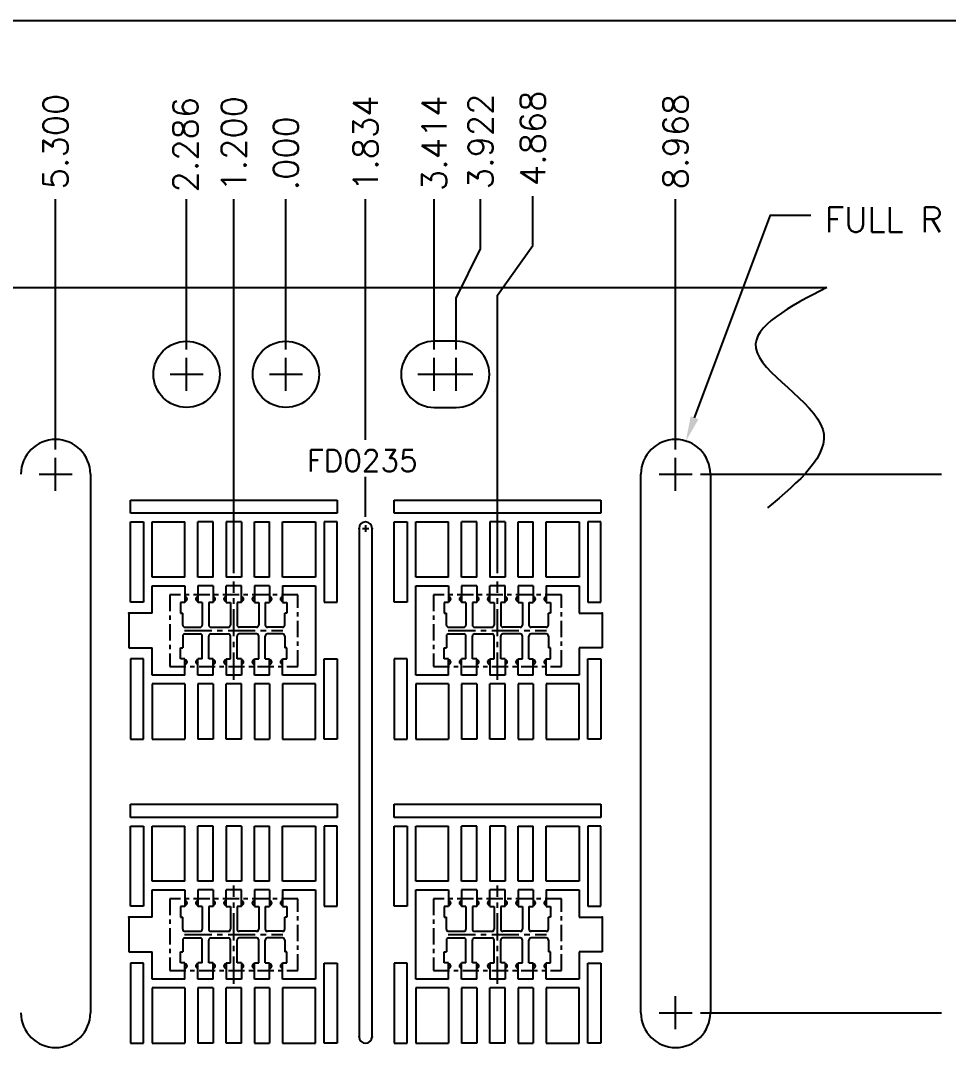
# Model space of a CAD drawing. Extents: x 289 to 470, y -62 to 34.
# Drawn here: x 310.62 to 331.96, y 9.58 to 33.59 of the extents above; entities that cross this region are included whole.
import ezdxf
from ezdxf.enums import TextEntityAlignment as Align

# ---------------------------------------------------------------- set-up
doc = ezdxf.new("R2010")
doc.units = 0
doc.header["$LTSCALE"] = 0.5
doc.header["$MEASUREMENT"] = 0
doc.linetypes.add('CENTER', pattern=[2, 1.25, -0.25, 0.25, -0.25])
doc.linetypes.add('CENTER2', pattern=[1.125, 0.75, -0.125, 0.125, -0.125])
doc.layers.get('Defpoints').update_dxf_attribs({"linetype": 'CONTINUOUS'})
doc.layers.add('1', color=7, linetype='CONTINUOUS')
doc.layers.add('1D', color=4, linetype='CONTINUOUS')
doc.styles.add('RS', font='romans.shx')
doc.styles.add('SIMPLEX', font='SIMPLEX')

msp = doc.modelspace()

# ---------------------------------------------------------------- linework, layer by layer
at = {"layer": '1', "linetype": 'Continuous'}
for p, q in [((320.644, 26.22), (320.136, 26.22)), ((320.136, 24.696), (320.644, 24.696)), ((312.222, 23.158), (312.222, 10.758)), ((324.89, 10.758), (324.89, 23.158)), ((326.49, 23.158), (326.49, 10.758)), ((318.406, 21.908), (318.406, 10.208)), ((318.706, 10.208), (318.706, 21.908))]:
    msp.add_line(p, q, dxfattribs=at)
at = {"layer": '1'}
for p, q in [((313.142, 22.558), (317.902, 22.558)), ((313.142, 22.258), (313.142, 22.558)), ((317.902, 22.558), (317.902, 22.258)), ((319.21, 22.558), (323.97, 22.558)), ((319.21, 22.258), (319.21, 22.558)), ((323.97, 22.558), (323.97, 22.258)), ((317.902, 22.258), (313.142, 22.258)), ((323.97, 22.258), (319.21, 22.258)), ((313.142, 20.212), (313.142, 22.058)), ((313.142, 22.058), (313.442, 22.058)), ((313.442, 22.058), (313.442, 20.212)), ((313.642, 22.058), (314.397, 22.058)), ((313.642, 20.786), (313.642, 22.058)), ((314.397, 20.786), (314.397, 22.058)), ((314.697, 20.786), (314.697, 22.058)), ((315.047, 22.058), (314.697, 22.058)), ((315.047, 20.786), (315.047, 22.058)), ((315.347, 22.058), (315.347, 20.786)), ((315.697, 22.058), (315.347, 22.058)), ((315.697, 22.058), (315.697, 20.786)), ((315.997, 20.786), (315.997, 22.058)), ((316.347, 20.786), (316.347, 22.058)), ((316.647, 20.786), (316.647, 22.058)), ((316.647, 22.058), (317.402, 22.058)), ((317.402, 22.058), (317.402, 20.786)), ((317.602, 22.058), (317.602, 20.212)), ((317.902, 22.058), (317.602, 22.058)), ((317.902, 20.212), (317.902, 22.058)), ((319.21, 20.212), (319.21, 22.058)), ((319.21, 22.058), (319.51, 22.058)), ((319.51, 22.058), (319.51, 20.212)), ((319.71, 22.058), (320.465, 22.058)), ((319.71, 20.786), (319.71, 22.058)), ((320.465, 20.786), (320.465, 22.058)), ((320.765, 20.786), (320.765, 22.058)), ((321.115, 22.058), (320.765, 22.058)), ((321.115, 20.786), (321.115, 22.058)), ((321.415, 22.058), (321.415, 20.786)), ((321.765, 22.058), (321.415, 22.058)), ((321.765, 22.058), (321.765, 20.786)), ((322.065, 20.786), (322.065, 22.058)), ((322.415, 20.786), (322.415, 22.058)), ((322.715, 20.786), (322.715, 22.058)), ((322.715, 22.058), (323.47, 22.058)), ((323.47, 22.058), (323.47, 20.786)), ((323.67, 22.058), (323.67, 20.212)), ((323.97, 22.058), (323.67, 22.058)), ((323.97, 20.212), (323.97, 22.058)), ((314.397, 20.786), (313.642, 20.786)), ((315.047, 20.786), (314.697, 20.786)), ((316.347, 20.786), (315.997, 20.786)), ((317.402, 20.786), (316.647, 20.786)), ((320.465, 20.786), (319.71, 20.786)), ((321.115, 20.786), (320.765, 20.786)), ((322.415, 20.786), (322.065, 20.786)), ((323.47, 20.786), (322.715, 20.786)), ((313.642, 20.586), (314.397, 20.586)), ((313.642, 19.958), (313.642, 20.586)), ((314.397, 20.586), (314.397, 20.205)), ((315.047, 20.586), (314.697, 20.586)), ((314.697, 20.586), (314.697, 20.205)), ((315.047, 20.586), (315.047, 20.205)), ((315.697, 20.586), (315.347, 20.586)), ((315.347, 20.205), (315.347, 20.586)), ((315.697, 20.205), (315.697, 20.586)), ((316.347, 20.586), (315.997, 20.586)), ((315.997, 20.586), (315.997, 20.205)), ((316.347, 20.586), (316.347, 20.205)), ((316.647, 20.586), (317.402, 20.586)), ((316.647, 20.586), (316.647, 20.205)), ((317.402, 20.586), (317.402, 18.53)), ((319.71, 18.53), (319.71, 20.586)), ((319.71, 20.586), (320.465, 20.586)), ((320.465, 20.586), (320.465, 20.205)), ((321.115, 20.586), (320.765, 20.586)), ((320.765, 20.586), (320.765, 20.205)), ((321.115, 20.586), (321.115, 20.205)), ((321.415, 20.205), (321.415, 20.586)), ((321.765, 20.586), (321.415, 20.586)), ((321.765, 20.205), (321.765, 20.586)), ((322.415, 20.586), (322.065, 20.586)), ((322.065, 20.586), (322.065, 20.205)), ((322.415, 20.586), (322.415, 20.205)), ((322.715, 20.586), (323.47, 20.586)), ((322.715, 20.586), (322.715, 20.205)), ((323.47, 20.586), (323.47, 19.958)), ((313.442, 20.212), (313.142, 20.212)), ((314.397, 20.205), (314.298, 20.205)), ((314.298, 20.205), (314.298, 19.958)), ((314.796, 20.205), (314.697, 20.205)), ((314.796, 20.205), (314.796, 19.684)), ((315.047, 20.205), (314.948, 20.205)), ((314.948, 20.205), (314.948, 19.684)), ((315.347, 20.205), (315.446, 20.205)), ((315.446, 20.205), (315.446, 19.733)), ((315.446, 20.205), (315.446, 19.684)), ((315.697, 20.205), (315.598, 20.205)), ((315.598, 20.205), (315.598, 19.684)), ((315.598, 20.205), (315.598, 19.684)), ((315.997, 20.205), (316.096, 20.205)), ((316.096, 20.205), (316.096, 19.684)), ((316.248, 20.205), (316.347, 20.205)), ((316.248, 20.205), (316.248, 19.684)), ((316.647, 20.205), (316.746, 20.205)), ((316.746, 20.205), (316.746, 19.958)), ((317.602, 20.212), (317.902, 20.212)), ((319.51, 20.212), (319.21, 20.212)), ((320.465, 20.205), (320.366, 20.205)), ((320.366, 20.205), (320.366, 19.958)), ((320.864, 20.205), (320.765, 20.205)), ((320.864, 20.205), (320.864, 19.684)), ((321.115, 20.205), (321.016, 20.205)), ((321.016, 20.205), (321.016, 19.684)), ((321.415, 20.205), (321.514, 20.205)), ((321.514, 20.205), (321.514, 19.733)), ((321.514, 20.205), (321.514, 19.684)), ((321.765, 20.205), (321.666, 20.205)), ((321.666, 20.205), (321.666, 19.684)), ((321.666, 20.205), (321.666, 19.684)), ((322.065, 20.205), (322.164, 20.205)), ((322.164, 20.205), (322.164, 19.684)), ((322.316, 20.205), (322.415, 20.205)), ((322.316, 20.205), (322.316, 19.684)), ((322.715, 20.205), (322.814, 20.205)), ((322.814, 20.205), (322.814, 19.958)), ((323.67, 20.212), (323.97, 20.212)), ((313.108, 19.958), (313.108, 19.158)), ((313.642, 19.958), (313.108, 19.958)), ((314.298, 19.958), (314.347, 19.958)), ((314.347, 19.684), (314.347, 19.958)), ((316.746, 19.958), (316.697, 19.958)), ((316.697, 19.684), (316.697, 19.958)), ((320.366, 19.958), (320.415, 19.958)), ((320.415, 19.684), (320.415, 19.958)), ((322.814, 19.958), (322.765, 19.958)), ((322.765, 19.684), (322.765, 19.958)), ((323.47, 19.958), (324.004, 19.958)), ((324.004, 19.958), (324.004, 19.158)), ((314.397, 19.634), (314.746, 19.634)), ((314.397, 19.482), (314.746, 19.482)), ((314.998, 19.634), (315.396, 19.634)), ((314.998, 19.482), (315.396, 19.482)), ((316.046, 19.634), (315.648, 19.634)), ((316.046, 19.482), (315.648, 19.482)), ((316.647, 19.634), (316.298, 19.634)), ((316.647, 19.482), (316.298, 19.482)), ((320.465, 19.634), (320.814, 19.634)), ((320.465, 19.482), (320.814, 19.482)), ((321.066, 19.634), (321.464, 19.634)), ((321.066, 19.482), (321.464, 19.482)), ((322.114, 19.634), (321.716, 19.634)), ((322.114, 19.482), (321.716, 19.482)), ((322.715, 19.634), (322.366, 19.634)), ((322.715, 19.482), (322.366, 19.482)), ((314.347, 19.432), (314.347, 19.158)), ((314.796, 18.911), (314.796, 19.432)), ((314.948, 18.911), (314.948, 19.432)), ((315.446, 18.911), (315.446, 19.432)), ((315.446, 18.911), (315.446, 19.432)), ((315.598, 18.911), (315.598, 19.432)), ((315.598, 18.911), (315.598, 19.382)), ((316.096, 18.911), (316.096, 19.432)), ((316.248, 18.911), (316.248, 19.432)), ((316.697, 19.432), (316.697, 19.158)), ((320.415, 19.432), (320.415, 19.158)), ((320.864, 18.911), (320.864, 19.432)), ((321.016, 18.911), (321.016, 19.432)), ((321.514, 18.911), (321.514, 19.432)), ((321.514, 18.911), (321.514, 19.432)), ((321.666, 18.911), (321.666, 19.432)), ((321.666, 18.911), (321.666, 19.382)), ((322.164, 18.911), (322.164, 19.432)), ((322.316, 18.911), (322.316, 19.432)), ((322.765, 19.432), (322.765, 19.158)), ((313.108, 19.158), (313.642, 19.158)), ((313.642, 18.53), (313.642, 19.158)), ((314.298, 18.911), (314.298, 19.158)), ((314.298, 19.158), (314.347, 19.158)), ((316.746, 19.158), (316.697, 19.158)), ((316.746, 18.911), (316.746, 19.158)), ((320.366, 18.911), (320.366, 19.158)), ((320.366, 19.158), (320.415, 19.158)), ((322.814, 19.158), (322.765, 19.158)), ((322.814, 18.911), (322.814, 19.158)), ((324.004, 19.158), (323.47, 19.158)), ((323.47, 19.158), (323.47, 18.53)), ((313.142, 18.904), (313.142, 17.058)), ((313.442, 18.904), (313.142, 18.904)), ((313.442, 17.058), (313.442, 18.904)), ((314.397, 18.911), (314.298, 18.911)), ((314.397, 18.53), (314.397, 18.911)), ((314.697, 18.53), (314.697, 18.911)), ((314.796, 18.911), (314.697, 18.911)), ((315.047, 18.911), (314.948, 18.911)), ((315.047, 18.53), (315.047, 18.911)), ((315.347, 18.911), (315.347, 18.53)), ((315.347, 18.911), (315.446, 18.911)), ((315.697, 18.911), (315.598, 18.911)), ((315.697, 18.911), (315.697, 18.53)), ((315.997, 18.53), (315.997, 18.911)), ((315.997, 18.911), (316.096, 18.911)), ((316.248, 18.911), (316.347, 18.911)), ((316.347, 18.53), (316.347, 18.911)), ((316.647, 18.53), (316.647, 18.911)), ((316.647, 18.911), (316.746, 18.911)), ((317.602, 17.058), (317.602, 18.904)), ((317.602, 18.904), (317.902, 18.904)), ((317.902, 18.904), (317.902, 17.058)), ((319.21, 18.904), (319.21, 17.058)), ((319.51, 18.904), (319.21, 18.904)), ((319.51, 17.058), (319.51, 18.904)), ((320.465, 18.911), (320.366, 18.911)), ((320.465, 18.53), (320.465, 18.911)), ((320.765, 18.53), (320.765, 18.911)), ((320.864, 18.911), (320.765, 18.911)), ((321.115, 18.911), (321.016, 18.911)), ((321.115, 18.53), (321.115, 18.911)), ((321.415, 18.911), (321.415, 18.53)), ((321.415, 18.911), (321.514, 18.911)), ((321.765, 18.911), (321.666, 18.911)), ((321.765, 18.911), (321.765, 18.53)), ((322.065, 18.53), (322.065, 18.911)), ((322.065, 18.911), (322.164, 18.911)), ((322.316, 18.911), (322.415, 18.911)), ((322.415, 18.53), (322.415, 18.911)), ((322.715, 18.53), (322.715, 18.911)), ((322.715, 18.911), (322.814, 18.911)), ((323.67, 17.058), (323.67, 18.904)), ((323.67, 18.904), (323.97, 18.904)), ((323.97, 18.904), (323.97, 17.058)), ((314.397, 18.53), (313.642, 18.53)), ((315.047, 18.53), (314.697, 18.53)), ((315.697, 18.53), (315.347, 18.53)), ((316.347, 18.53), (315.997, 18.53)), ((317.402, 18.53), (316.647, 18.53)), ((320.465, 18.53), (319.71, 18.53)), ((321.115, 18.53), (320.765, 18.53)), ((321.765, 18.53), (321.415, 18.53)), ((322.415, 18.53), (322.065, 18.53)), ((323.47, 18.53), (322.715, 18.53)), ((314.397, 18.33), (313.642, 18.33)), ((313.642, 18.33), (313.642, 17.058)), ((314.397, 18.33), (314.397, 17.058)), ((314.697, 18.33), (314.697, 17.058)), ((315.047, 18.33), (314.697, 18.33)), ((315.047, 18.33), (315.047, 17.058)), ((315.347, 17.058), (315.347, 18.33)), ((315.697, 17.058), (315.697, 18.33)), ((315.997, 18.33), (315.997, 17.058)), ((316.347, 18.33), (315.997, 18.33)), ((316.347, 18.33), (316.347, 17.058)), ((316.647, 18.33), (316.647, 17.058)), ((317.402, 18.33), (316.647, 18.33)), ((317.402, 17.058), (317.402, 18.33)), ((320.465, 18.33), (319.71, 18.33)), ((319.71, 18.33), (319.71, 17.058)), ((320.465, 18.33), (320.465, 17.058)), ((320.765, 18.33), (320.765, 17.058)), ((321.115, 18.33), (320.765, 18.33)), ((321.115, 18.33), (321.115, 17.058)), ((321.415, 17.058), (321.415, 18.33)), ((321.765, 17.058), (321.765, 18.33)), ((322.065, 18.33), (322.065, 17.058)), ((322.415, 18.33), (322.065, 18.33)), ((322.415, 18.33), (322.415, 17.058)), ((322.715, 18.33), (322.715, 17.058)), ((323.47, 18.33), (322.715, 18.33)), ((323.47, 17.058), (323.47, 18.33)), ((313.142, 17.058), (313.442, 17.058)), ((313.642, 17.058), (314.397, 17.058)), ((315.047, 17.058), (314.697, 17.058)), ((315.697, 17.058), (315.347, 17.058)), ((316.647, 17.058), (317.402, 17.058)), ((317.902, 17.058), (317.602, 17.058)), ((319.21, 17.058), (319.51, 17.058)), ((319.71, 17.058), (320.465, 17.058)), ((321.115, 17.058), (320.765, 17.058)), ((321.765, 17.058), (321.415, 17.058)), ((322.715, 17.058), (323.47, 17.058)), ((323.97, 17.058), (323.67, 17.058)), ((313.142, 15.558), (317.902, 15.558)), ((313.142, 15.258), (313.142, 15.558)), ((317.902, 15.558), (317.902, 15.258)), ((319.21, 15.558), (323.97, 15.558)), ((319.21, 15.258), (319.21, 15.558)), ((323.97, 15.558), (323.97, 15.258)), ((317.902, 15.258), (313.142, 15.258)), ((323.97, 15.258), (319.21, 15.258)), ((313.142, 13.212), (313.142, 15.058)), ((313.142, 15.058), (313.442, 15.058)), ((313.442, 15.058), (313.442, 13.212)), ((313.642, 15.058), (314.397, 15.058)), ((313.642, 13.786), (313.642, 15.058)), ((314.397, 13.786), (314.397, 15.058)), ((314.697, 13.786), (314.697, 15.058)), ((315.047, 15.058), (314.697, 15.058)), ((315.047, 13.786), (315.047, 15.058)), ((315.347, 15.058), (315.347, 13.786)), ((315.697, 15.058), (315.347, 15.058)), ((315.697, 15.058), (315.697, 13.786)), ((315.997, 13.786), (315.997, 15.058)), ((316.347, 13.786), (316.347, 15.058)), ((316.647, 13.786), (316.647, 15.058)), ((316.647, 15.058), (317.402, 15.058)), ((317.402, 15.058), (317.402, 13.786)), ((317.902, 15.058), (317.602, 15.058)), ((317.602, 15.058), (317.602, 13.212)), ((317.902, 13.212), (317.902, 15.058)), ((319.21, 13.212), (319.21, 15.058)), ((319.21, 15.058), (319.51, 15.058)), ((319.51, 15.058), (319.51, 13.212)), ((319.71, 15.058), (320.465, 15.058)), ((319.71, 13.786), (319.71, 15.058)), ((320.465, 13.786), (320.465, 15.058)), ((320.765, 13.786), (320.765, 15.058)), ((321.115, 15.058), (320.765, 15.058)), ((321.115, 13.786), (321.115, 15.058)), ((321.415, 15.058), (321.415, 13.786)), ((321.765, 15.058), (321.415, 15.058)), ((321.765, 15.058), (321.765, 13.786)), ((322.065, 13.786), (322.065, 15.058)), ((322.415, 13.786), (322.415, 15.058)), ((322.715, 13.786), (322.715, 15.058)), ((322.715, 15.058), (323.47, 15.058)), ((323.47, 15.058), (323.47, 13.786)), ((323.97, 15.058), (323.67, 15.058)), ((323.67, 15.058), (323.67, 13.212)), ((323.97, 13.212), (323.97, 15.058)), ((314.397, 13.786), (313.642, 13.786)), ((315.047, 13.786), (314.697, 13.786)), ((316.347, 13.786), (315.997, 13.786)), ((317.402, 13.786), (316.647, 13.786)), ((320.465, 13.786), (319.71, 13.786)), ((321.115, 13.786), (320.765, 13.786)), ((322.415, 13.786), (322.065, 13.786)), ((323.47, 13.786), (322.715, 13.786)), ((313.642, 13.586), (314.397, 13.586)), ((313.642, 12.958), (313.642, 13.586)), ((314.397, 13.586), (314.397, 13.205)), ((315.047, 13.586), (314.697, 13.586)), ((314.697, 13.586), (314.697, 13.205)), ((315.047, 13.586), (315.047, 13.205)), ((315.697, 13.586), (315.347, 13.586)), ((315.347, 13.205), (315.347, 13.586)), ((315.697, 13.205), (315.697, 13.586)), ((316.347, 13.586), (315.997, 13.586)), ((315.997, 13.586), (315.997, 13.205)), ((316.347, 13.586), (316.347, 13.205)), ((316.647, 13.586), (317.402, 13.586)), ((316.647, 13.586), (316.647, 13.205)), ((317.402, 13.586), (317.402, 11.53)), ((319.71, 13.586), (320.465, 13.586)), ((319.71, 11.53), (319.71, 13.586)), ((320.465, 13.586), (320.465, 13.205)), ((321.115, 13.586), (320.765, 13.586)), ((320.765, 13.586), (320.765, 13.205)), ((321.115, 13.586), (321.115, 13.205)), ((321.765, 13.586), (321.415, 13.586)), ((321.415, 13.205), (321.415, 13.586)), ((321.765, 13.205), (321.765, 13.586)), ((322.415, 13.586), (322.065, 13.586)), ((322.065, 13.586), (322.065, 13.205)), ((322.415, 13.586), (322.415, 13.205)), ((322.715, 13.586), (323.47, 13.586)), ((322.715, 13.586), (322.715, 13.205)), ((323.47, 13.586), (323.47, 12.958)), ((313.442, 13.212), (313.142, 13.212)), ((317.602, 13.212), (317.902, 13.212)), ((319.51, 13.212), (319.21, 13.212)), ((323.67, 13.212), (323.97, 13.212)), ((314.397, 13.205), (314.298, 13.205)), ((314.298, 13.205), (314.298, 12.958)), ((314.796, 13.205), (314.697, 13.205)), ((314.796, 13.205), (314.796, 12.684)), ((315.047, 13.205), (314.948, 13.205)), ((314.948, 13.205), (314.948, 12.684)), ((315.347, 13.205), (315.446, 13.205)), ((315.446, 13.205), (315.446, 12.733)), ((315.446, 13.205), (315.446, 12.684)), ((315.697, 13.205), (315.598, 13.205)), ((315.598, 13.205), (315.598, 12.684)), ((315.598, 13.205), (315.598, 12.684)), ((315.997, 13.205), (316.096, 13.205)), ((316.096, 13.205), (316.096, 12.684)), ((316.248, 13.205), (316.347, 13.205)), ((316.248, 13.205), (316.248, 12.684)), ((316.647, 13.205), (316.746, 13.205)), ((316.746, 13.205), (316.746, 12.958)), ((320.465, 13.205), (320.366, 13.205)), ((320.366, 13.205), (320.366, 12.958)), ((320.864, 13.205), (320.765, 13.205)), ((320.864, 13.205), (320.864, 12.684)), ((321.115, 13.205), (321.016, 13.205)), ((321.016, 13.205), (321.016, 12.684)), ((321.415, 13.205), (321.514, 13.205)), ((321.514, 13.205), (321.514, 12.733)), ((321.514, 13.205), (321.514, 12.684)), ((321.765, 13.205), (321.666, 13.205)), ((321.666, 13.205), (321.666, 12.684)), ((321.666, 13.205), (321.666, 12.684)), ((322.065, 13.205), (322.164, 13.205)), ((322.164, 13.205), (322.164, 12.684)), ((322.316, 13.205), (322.415, 13.205)), ((322.316, 13.205), (322.316, 12.684)), ((322.715, 13.205), (322.814, 13.205)), ((322.814, 13.205), (322.814, 12.958)), ((313.108, 12.958), (313.108, 12.158)), ((313.642, 12.958), (313.108, 12.958)), ((314.298, 12.958), (314.347, 12.958)), ((314.347, 12.684), (314.347, 12.958)), ((316.746, 12.958), (316.697, 12.958)), ((316.697, 12.684), (316.697, 12.958)), ((320.366, 12.958), (320.415, 12.958)), ((320.415, 12.684), (320.415, 12.958)), ((322.814, 12.958), (322.765, 12.958)), ((322.765, 12.684), (322.765, 12.958)), ((323.47, 12.958), (324.004, 12.958)), ((324.004, 12.958), (324.004, 12.158)), ((314.397, 12.634), (314.746, 12.634)), ((314.998, 12.634), (315.396, 12.634)), ((316.046, 12.634), (315.648, 12.634)), ((316.647, 12.634), (316.298, 12.634)), ((320.465, 12.634), (320.814, 12.634)), ((321.066, 12.634), (321.464, 12.634)), ((322.114, 12.634), (321.716, 12.634)), ((322.715, 12.634), (322.366, 12.634)), ((314.347, 12.432), (314.347, 12.158)), ((314.397, 12.482), (314.746, 12.482)), ((314.796, 11.911), (314.796, 12.432)), ((314.948, 11.911), (314.948, 12.432)), ((314.998, 12.482), (315.396, 12.482)), ((315.446, 11.911), (315.446, 12.432)), ((315.446, 11.911), (315.446, 12.432)), ((315.598, 11.911), (315.598, 12.432)), ((315.598, 11.911), (315.598, 12.382)), ((316.046, 12.482), (315.648, 12.482)), ((316.096, 11.911), (316.096, 12.432)), ((316.248, 11.911), (316.248, 12.432)), ((316.647, 12.482), (316.298, 12.482)), ((316.697, 12.432), (316.697, 12.158)), ((320.415, 12.432), (320.415, 12.158)), ((320.465, 12.482), (320.814, 12.482)), ((320.864, 11.911), (320.864, 12.432)), ((321.016, 11.911), (321.016, 12.432)), ((321.066, 12.482), (321.464, 12.482)), ((321.514, 11.911), (321.514, 12.432)), ((321.514, 11.911), (321.514, 12.432)), ((321.666, 11.911), (321.666, 12.432)), ((321.666, 11.911), (321.666, 12.382)), ((322.114, 12.482), (321.716, 12.482)), ((322.164, 11.911), (322.164, 12.432)), ((322.316, 11.911), (322.316, 12.432)), ((322.715, 12.482), (322.366, 12.482)), ((322.765, 12.432), (322.765, 12.158)), ((313.108, 12.158), (313.642, 12.158)), ((313.642, 11.53), (313.642, 12.158)), ((314.298, 11.911), (314.298, 12.158)), ((314.298, 12.158), (314.347, 12.158)), ((316.746, 12.158), (316.697, 12.158)), ((316.746, 11.911), (316.746, 12.158)), ((320.366, 11.911), (320.366, 12.158)), ((320.366, 12.158), (320.415, 12.158)), ((322.814, 12.158), (322.765, 12.158)), ((322.814, 11.911), (322.814, 12.158)), ((324.004, 12.158), (323.47, 12.158)), ((323.47, 12.158), (323.47, 11.53)), ((313.142, 11.904), (313.142, 10.058)), ((313.442, 11.904), (313.142, 11.904)), ((313.442, 10.058), (313.442, 11.904)), ((314.397, 11.911), (314.298, 11.911)), ((314.397, 11.53), (314.397, 11.911)), ((314.697, 11.53), (314.697, 11.911)), ((314.796, 11.911), (314.697, 11.911)), ((315.047, 11.911), (314.948, 11.911)), ((315.047, 11.53), (315.047, 11.911)), ((315.347, 11.911), (315.347, 11.53)), ((315.347, 11.911), (315.446, 11.911)), ((315.697, 11.911), (315.598, 11.911)), ((315.697, 11.911), (315.697, 11.53)), ((315.997, 11.53), (315.997, 11.911)), ((315.997, 11.911), (316.096, 11.911)), ((316.248, 11.911), (316.347, 11.911)), ((316.347, 11.53), (316.347, 11.911)), ((316.647, 11.53), (316.647, 11.911)), ((316.647, 11.911), (316.746, 11.911)), ((317.602, 11.904), (317.902, 11.904)), ((317.602, 10.058), (317.602, 11.904)), ((317.902, 11.904), (317.902, 10.058)), ((319.21, 11.904), (319.21, 10.058)), ((319.51, 11.904), (319.21, 11.904)), ((319.51, 10.058), (319.51, 11.904)), ((320.465, 11.911), (320.366, 11.911)), ((320.465, 11.53), (320.465, 11.911)), ((320.765, 11.53), (320.765, 11.911)), ((320.864, 11.911), (320.765, 11.911)), ((321.115, 11.911), (321.016, 11.911)), ((321.115, 11.53), (321.115, 11.911)), ((321.415, 11.911), (321.415, 11.53)), ((321.415, 11.911), (321.514, 11.911)), ((321.765, 11.911), (321.666, 11.911)), ((321.765, 11.911), (321.765, 11.53)), ((322.065, 11.53), (322.065, 11.911)), ((322.065, 11.911), (322.164, 11.911)), ((322.316, 11.911), (322.415, 11.911)), ((322.415, 11.53), (322.415, 11.911)), ((322.715, 11.53), (322.715, 11.911)), ((322.715, 11.911), (322.814, 11.911)), ((323.67, 11.904), (323.97, 11.904)), ((323.67, 10.058), (323.67, 11.904)), ((323.97, 11.904), (323.97, 10.058)), ((314.397, 11.53), (313.642, 11.53)), ((315.047, 11.53), (314.697, 11.53)), ((315.697, 11.53), (315.347, 11.53)), ((316.347, 11.53), (315.997, 11.53)), ((317.402, 11.53), (316.647, 11.53)), ((320.465, 11.53), (319.71, 11.53)), ((321.115, 11.53), (320.765, 11.53)), ((321.765, 11.53), (321.415, 11.53)), ((322.415, 11.53), (322.065, 11.53)), ((323.47, 11.53), (322.715, 11.53)), ((314.397, 11.33), (313.642, 11.33)), ((313.642, 11.33), (313.642, 10.058)), ((314.397, 11.33), (314.397, 10.058)), ((314.697, 11.33), (314.697, 10.058)), ((315.047, 11.33), (314.697, 11.33)), ((315.047, 11.33), (315.047, 10.058)), ((315.347, 10.058), (315.347, 11.33)), ((315.697, 10.058), (315.697, 11.33)), ((315.997, 11.33), (315.997, 10.058)), ((316.347, 11.33), (315.997, 11.33)), ((316.347, 11.33), (316.347, 10.058)), ((316.647, 11.33), (316.647, 10.058)), ((317.402, 11.33), (316.647, 11.33)), ((317.402, 10.058), (317.402, 11.33)), ((320.465, 11.33), (319.71, 11.33)), ((319.71, 11.33), (319.71, 10.058)), ((320.465, 11.33), (320.465, 10.058)), ((320.765, 11.33), (320.765, 10.058)), ((321.115, 11.33), (320.765, 11.33)), ((321.115, 11.33), (321.115, 10.058)), ((321.415, 10.058), (321.415, 11.33)), ((321.765, 10.058), (321.765, 11.33)), ((322.065, 11.33), (322.065, 10.058)), ((322.415, 11.33), (322.065, 11.33)), ((322.415, 11.33), (322.415, 10.058)), ((322.715, 11.33), (322.715, 10.058)), ((323.47, 11.33), (322.715, 11.33)), ((323.47, 10.058), (323.47, 11.33)), ((313.142, 10.058), (313.442, 10.058)), ((313.642, 10.058), (314.397, 10.058)), ((315.047, 10.058), (314.697, 10.058)), ((315.697, 10.058), (315.347, 10.058)), ((316.647, 10.058), (317.402, 10.058)), ((317.902, 10.058), (317.602, 10.058)), ((319.21, 10.058), (319.51, 10.058)), ((319.71, 10.058), (320.465, 10.058)), ((321.115, 10.058), (320.765, 10.058)), ((321.765, 10.058), (321.415, 10.058)), ((322.715, 10.058), (323.47, 10.058)), ((323.97, 10.058), (323.67, 10.058))]:
    msp.add_line(p, q, dxfattribs=at)
at = {"layer": '1', "linetype": 'Continuous'}
msp.add_lwpolyline([(304.288, -5.942), (304.288, -3.942, 0.414214), (304.438, -3.792), (304.438, 7.908, 0.414214), (304.288, 8.058), (304.288, 10.058, 0.414214), (304.438, 10.208), (304.438, 21.908, 0.414214), (304.288, 22.058), (304.288, 26.619), (304.61, 26.619, 0.57735), (304.72, 26.81), (304.454, 27.271, -0.414214), (304.491, 27.408), (304.577, 27.458), (329.169, 27.458)], format="xyb", dxfattribs=at)
at = {"layer": '1'}
for points in [[(315.997, 22.058), (316.347, 22.058)], [(322.065, 22.058), (322.415, 22.058)], [(315.697, 20.786), (315.347, 20.786)], [(321.765, 20.786), (321.415, 20.786)], [(315.697, 18.33), (315.347, 18.33)], [(321.765, 18.33), (321.415, 18.33)], [(315.997, 17.058), (316.347, 17.058)], [(322.065, 17.058), (322.415, 17.058)], [(315.997, 15.058), (316.347, 15.058)], [(322.065, 15.058), (322.415, 15.058)], [(315.697, 13.786), (315.347, 13.786)], [(321.765, 13.786), (321.415, 13.786)], [(315.697, 11.33), (315.347, 11.33)], [(321.765, 11.33), (321.415, 11.33)], [(315.997, 10.058), (316.347, 10.058)], [(322.065, 10.058), (322.415, 10.058)]]:
    msp.add_lwpolyline(points, dxfattribs=at)
at = {"layer": '1', "linetype": 'Continuous'}
for centre in [(314.436, 25.458), (316.722, 25.458)]:
    msp.add_circle(centre, 0.762, dxfattribs=at)
for centre, radius, start, end in [((320.136, 25.458), 0.762, 90, 270), ((320.644, 25.458), 0.762, 270, 90), ((311.422, 23.158), 0.8, 0, 180), ((325.69, 23.158), 0.8, 0, 180), ((318.556, 21.908), 0.15, 0, 180), ((311.422, 10.758), 0.8, 180, 0), ((325.69, 10.758), 0.8, 180, 0), ((318.556, 10.208), 0.15, 180, 0)]:
    msp.add_arc(centre, radius, start, end, dxfattribs=at)
at = {"layer": '1'}
for centre, start, end in [((314.397, 20.283), 270, 90), ((314.697, 20.283), 90, 270), ((315.047, 20.283), 270, 90), ((315.347, 20.283), 90, 270), ((315.697, 20.283), 270, 90), ((315.997, 20.283), 90, 270), ((316.347, 20.283), 270, 90), ((316.647, 20.283), 90, 270), ((320.465, 20.283), 270, 90), ((320.765, 20.283), 90, 270), ((321.115, 20.283), 270, 90), ((321.415, 20.283), 90, 270), ((321.765, 20.283), 270, 90), ((322.065, 20.283), 90, 270), ((322.415, 20.283), 270, 90), ((322.715, 20.283), 90, 270), ((314.397, 19.684), 180, 270), ((314.397, 19.432), 90, 180), ((314.746, 19.684), 270, 0), ((314.746, 19.432), 360, 90), ((314.998, 19.684), 180, 270), ((314.998, 19.432), 90, 180), ((315.396, 19.684), 270, 360), ((315.396, 19.432), 360, 90), ((315.648, 19.684), 180, 270), ((315.648, 19.432), 90, 180), ((316.046, 19.684), 270, 0), ((316.046, 19.432), 360, 90), ((316.298, 19.684), 180, 270), ((316.298, 19.432), 90, 180), ((316.647, 19.684), 270, 0), ((316.647, 19.432), 0, 90), ((320.465, 19.684), 180, 270), ((320.465, 19.432), 90, 180), ((320.814, 19.684), 270, 0), ((320.814, 19.432), 360, 90), ((321.066, 19.684), 180, 270), ((321.066, 19.432), 90, 180), ((321.464, 19.684), 270, 360), ((321.464, 19.432), 360, 90), ((321.716, 19.684), 180, 270), ((321.716, 19.432), 90, 180), ((322.114, 19.684), 270, 0), ((322.114, 19.432), 360, 90), ((322.366, 19.684), 180, 270), ((322.366, 19.432), 90, 180), ((322.715, 19.684), 270, 0), ((322.715, 19.432), 0, 90), ((314.397, 18.833), 270, 90), ((314.697, 18.833), 90, 270), ((315.047, 18.833), 270, 90), ((315.347, 18.833), 90, 270), ((315.697, 18.833), 270, 90), ((315.997, 18.833), 90, 270), ((316.347, 18.833), 270, 90), ((316.647, 18.833), 90, 270), ((320.465, 18.833), 270, 90), ((320.765, 18.833), 90, 270), ((321.115, 18.833), 270, 90), ((321.415, 18.833), 90, 270), ((321.765, 18.833), 270, 90), ((322.065, 18.833), 90, 270), ((322.415, 18.833), 270, 90), ((322.715, 18.833), 90, 270), ((314.397, 13.283), 270, 90), ((314.697, 13.283), 90, 270), ((315.047, 13.283), 270, 90), ((315.347, 13.283), 90, 270), ((315.697, 13.283), 270, 90), ((315.997, 13.283), 90, 270), ((316.347, 13.283), 270, 90), ((316.647, 13.283), 90, 270), ((320.465, 13.283), 270, 90), ((320.765, 13.283), 90, 270), ((321.115, 13.283), 270, 90), ((321.415, 13.283), 90, 270), ((321.765, 13.283), 270, 90), ((322.065, 13.283), 90, 270), ((322.415, 13.283), 270, 90), ((322.715, 13.283), 90, 270), ((314.397, 12.684), 180, 270), ((314.746, 12.684), 270, 0), ((314.998, 12.684), 180, 270), ((315.396, 12.684), 270, 360), ((315.648, 12.684), 180, 270), ((316.046, 12.684), 270, 0), ((316.298, 12.684), 180, 270), ((316.647, 12.684), 270, 0), ((320.465, 12.684), 180, 270), ((320.814, 12.684), 270, 0), ((321.066, 12.684), 180, 270), ((321.464, 12.684), 270, 360), ((321.716, 12.684), 180, 270), ((322.114, 12.684), 270, 0), ((322.366, 12.684), 180, 270), ((322.715, 12.684), 270, 0), ((314.397, 12.432), 90, 180), ((314.746, 12.432), 360, 90), ((314.998, 12.432), 90, 180), ((315.396, 12.432), 360, 90), ((315.648, 12.432), 90, 180), ((316.046, 12.432), 360, 90), ((316.298, 12.432), 90, 180), ((316.647, 12.432), 0, 90), ((320.465, 12.432), 90, 180), ((320.814, 12.432), 360, 90), ((321.066, 12.432), 90, 180), ((321.464, 12.432), 360, 90), ((321.716, 12.432), 90, 180), ((322.114, 12.432), 360, 90), ((322.366, 12.432), 90, 180), ((322.715, 12.432), 0, 90), ((314.397, 11.833), 270, 90), ((314.697, 11.833), 90, 270), ((315.047, 11.833), 270, 90), ((315.347, 11.833), 90, 270), ((315.697, 11.833), 270, 90), ((315.997, 11.833), 90, 270), ((316.347, 11.833), 270, 90), ((316.647, 11.833), 90, 270), ((320.465, 11.833), 270, 90), ((320.765, 11.833), 90, 270), ((321.115, 11.833), 270, 90), ((321.415, 11.833), 90, 270), ((321.765, 11.833), 270, 90), ((322.065, 11.833), 90, 270), ((322.415, 11.833), 270, 90), ((322.715, 11.833), 90, 270)]:
    msp.add_arc(centre, 0.05, start, end, dxfattribs=at)
at = {"layer": '1', "linetype": 'Continuous'}
for p in [(311.422, 27.458), (318.406, 21.908), (318.706, 21.908), (318.406, 10.208), (318.706, 10.208)]:
    msp.add_point(p, dxfattribs=at)
at = {"layer": '1'}
for p in [(313.109, 19.958), (313.109, 19.958), (324.004, 19.958), (324.004, 19.958), (313.109, 12.958), (313.109, 12.958), (324.004, 12.958), (324.004, 12.958)]:
    msp.add_point(p, dxfattribs=at)
at = {"layer": '1D', "color": 7}
msp.add_line((355.497, 33.595), (289.241, 33.595), dxfattribs=at)
at = {"layer": '1D'}
for p, q in [((322.405, 28.42), (322.405, 29.56)), ((311.422, 23.728), (311.422, 29.487)), ((314.436, 26.028), (314.436, 29.487)), ((315.522, 20.879), (315.522, 29.487)), ((316.722, 26.028), (316.722, 29.487)), ((318.556, 23.947), (318.556, 29.487)), ((320.136, 26.028), (320.136, 29.487)), ((321.203, 28.349), (321.203, 29.489)), ((325.69, 23.728), (325.69, 29.487)), ((320.644, 27.209), (321.203, 28.349)), ((321.59, 27.28), (322.405, 28.42)), ((320.644, 26.028), (320.644, 27.209)), ((321.59, 20.879), (321.59, 27.28)), ((314.436, 25.078), (314.436, 25.838)), ((316.722, 25.078), (316.722, 25.838)), ((320.136, 25.078), (320.136, 25.838)), ((320.644, 25.078), (320.644, 25.838)), ((314.056, 25.458), (314.816, 25.458)), ((316.342, 25.458), (317.102, 25.458)), ((319.756, 25.458), (320.516, 25.458)), ((320.264, 25.458), (321.024, 25.458)), ((311.422, 22.778), (311.422, 23.538)), ((325.69, 22.778), (325.69, 23.538)), ((311.042, 23.158), (311.802, 23.158)), ((318.556, 22.173), (318.556, 23.095)), ((325.31, 23.158), (326.07, 23.158)), ((326.26, 23.158), (331.81, 23.158)), ((325.69, 10.378), (325.69, 11.138)), ((325.31, 10.758), (326.07, 10.758)), ((326.26, 10.758), (331.81, 10.758))]:
    msp.add_line(p, q, dxfattribs=at)
at = {"layer": '1D', "linetype": 'Continuous'}
for p, q in [((318.481, 21.908), (318.631, 21.908)), ((318.556, 21.983), (318.556, 21.833))]:
    msp.add_line(p, q, dxfattribs=at)
at = {"layer": '1D', "linetype": 'CENTER'}
for p, q in [((315.522, 18.426), (315.522, 20.689)), ((321.59, 18.426), (321.59, 20.689)), ((314.391, 19.558), (316.654, 19.558)), ((320.459, 19.558), (322.722, 19.558)), ((315.522, 11.426), (315.522, 13.689)), ((321.59, 11.426), (321.59, 13.689)), ((314.391, 12.558), (316.654, 12.558)), ((320.459, 12.558), (322.722, 12.558))]:
    msp.add_line(p, q, dxfattribs=at)
at = {"layer": '1D'}
msp.add_lwpolyline([(326.127, 24.456), (327.872, 29.122), (328.8, 29.122)], dxfattribs=at)
at = {"layer": '1D', "color": 2, "linetype": 'CENTER2'}
for points in [[(314.047, 18.733), (316.997, 18.733), (316.997, 20.383), (314.047, 20.383)], [(320.115, 18.733), (323.065, 18.733), (323.065, 20.383), (320.115, 20.383)], [(314.047, 11.733), (316.997, 11.733), (316.997, 13.383), (314.047, 13.383)], [(320.115, 11.733), (323.065, 11.733), (323.065, 13.383), (320.115, 13.383)]]:
    msp.add_lwpolyline(points, close=True, dxfattribs=at)
at = {"layer": '1D'}
msp.add_spline([(329.169, 27.458), (327.535, 26.063), (329.076, 24.189), (327.803, 22.381)], degree=3, dxfattribs=at)
msp.add_solid([(326.216, 24.422), (325.927, 23.922), (326.038, 24.489)], dxfattribs=at)
at = {"layer": 'Defpoints', "linetype": 'ByBlock'}
msp.add_point((314.436, 25.838), dxfattribs=at)

# ---------------------------------------------------------------- texts
at = {"layer": '1D', "linetype": 'Continuous', "style": 'RS'}
msp.add_text('FD0235', height=0.4988, dxfattribs=at).set_placement((318.481, 23.22), align=Align.CENTER)
at = {"layer": '1D', "char_height": 0.57, "attachment_point": 5, "rotation": 90, "style": 'SIMPLEX'}
for s, insert in [('\\A1;5.300', (311.422, 30.817)), ('2.286\\P', (314.412, 30.744)), ('\\A1;1.200', (315.522, 30.763)), ('\\A1;1.834', (318.556, 30.776)), ('\\A1;3.414', (320.136, 30.776)), ('\\A1;3.922', (321.203, 30.819)), ('\\A1;4.868', (322.405, 30.89)), ('\\A1;8.968', (325.69, 30.817)), ('\\A1;.000', (316.722, 30.545))]:
    msp.add_mtext(s, dxfattribs=dict(at, insert=insert))
at = {"layer": '1D', "insert": (330.486, 29.018), "char_height": 0.57, "attachment_point": 5, "style": 'SIMPLEX'}
msp.add_mtext('FULL R', dxfattribs=at)

doc.saveas('drawing.dxf')
